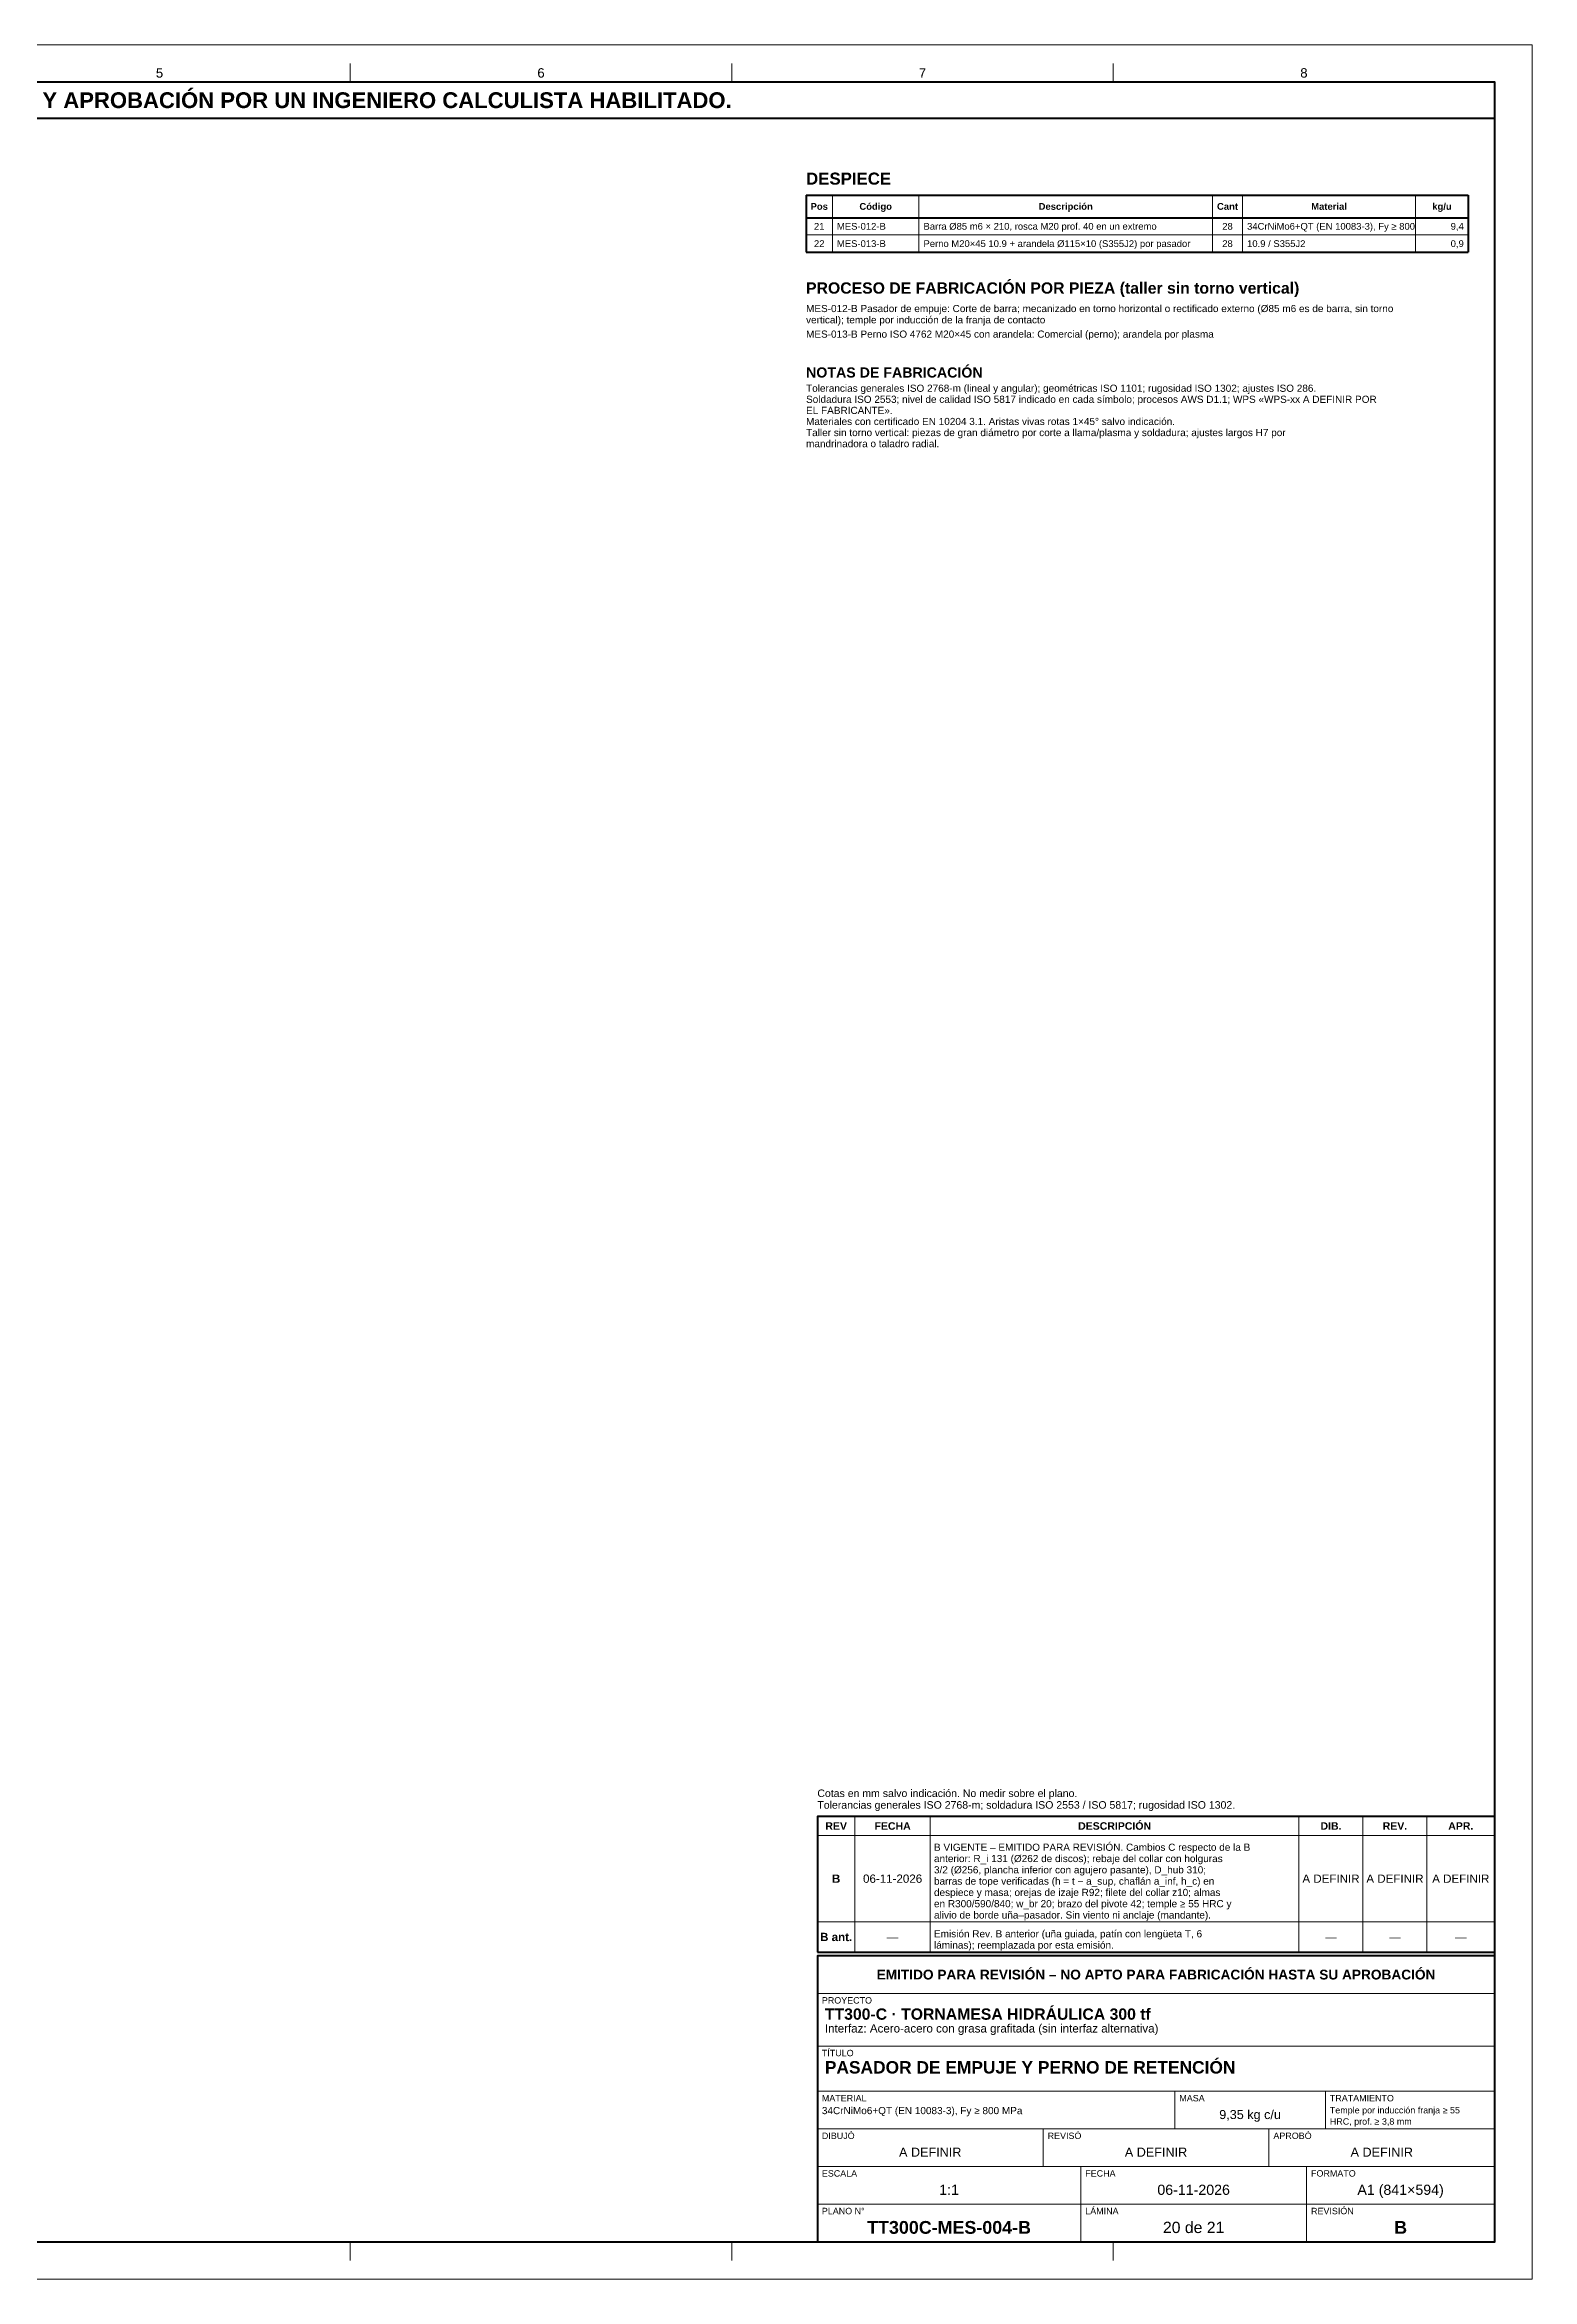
# Model space of a CAD drawing. Header units: millimetres. Extents: x 0 to 841, y 0 to 594.
# Drawn here: x 446 to 841, y 0 to 594 of the extents above; entities that cross this region are included whole.
import ezdxf
from ezdxf.enums import TextEntityAlignment as Align

# ---------------------------------------------------------------- set-up
doc = ezdxf.new("R2010")
doc.units = ezdxf.units.MM
for name, color, linetype, lineweight in [('FINA', 7, 'CONTINUOUS', 18), ('MARCO', 7, 'CONTINUOUS', 70), ('TXT', 7, 'CONTINUOUS', 25), ('VIS', 7, 'CONTINUOUS', 50)]:
    doc.layers.add(name, color=color, linetype=linetype, lineweight=lineweight)
doc.styles.add('STD', font='LiberationSans-Regular.ttf')
doc.styles.add('STDB', font='LiberationSans-Bold.ttf')

msp = doc.modelspace()

# ---------------------------------------------------------------- linework, layer by layer
at = {"layer": 'FINA'}
for p, q in [((526.88, 584), (526.88, 589)), ((628.25, 584), (628.25, 589)), ((729.62, 584), (729.62, 589)), ((655, 554), (655, 538.82)), ((678, 554), (678, 538.82)), ((756, 554), (756, 538.82)), ((764, 554), (764, 538.82)), ((810, 554), (810, 538.82)), ((648, 543.42), (824, 543.42)), ((661, 87), (661, 123)), ((681, 87), (681, 123)), ((779, 87), (779, 123)), ((796, 87), (796, 123)), ((813, 87), (813, 123)), ((651, 118), (831, 118)), ((651, 95), (831, 95)), ((651, 87), (831, 87)), ((651, 86), (831, 86)), ((651, 76), (831, 76)), ((651, 62), (831, 62)), ((651, 50), (831, 50)), ((746, 40), (746, 50)), ((786, 40), (786, 50)), ((651, 40), (831, 40)), ((711, 30), (711, 40)), ((771, 30), (771, 40)), ((651, 30), (831, 30)), ((721, 20), (721, 30)), ((781, 20), (781, 30)), ((651, 20), (831, 20)), ((721, 10), (721, 20)), ((781, 10), (781, 20)), ((526.88, 10), (526.88, 5)), ((628.25, 10), (628.25, 5)), ((729.62, 10), (729.62, 5))]:
    msp.add_line(p, q, dxfattribs=at)
msp.add_lwpolyline([(0, 0), (841, 0), (841, 594), (0, 594)], close=True, dxfattribs=at)
at = {"layer": 'MARCO'}
for points in [[(20, 10), (831, 10), (831, 584), (20, 584)], [(20, 574.5), (831, 574.5), (831, 584), (20, 584)], [(651, 87), (831, 87), (831, 123), (651, 123)], [(651, 10), (831, 10), (831, 86), (651, 86)]]:
    msp.add_lwpolyline(points, close=True, dxfattribs=at)
at = {"layer": 'VIS'}
for p, q in [((648, 554), (824, 554)), ((648, 554), (648, 538.82)), ((824, 554), (824, 538.82)), ((648, 548.02), (824, 548.02)), ((648, 538.82), (824, 538.82))]:
    msp.add_line(p, q, dxfattribs=at)

# ---------------------------------------------------------------- texts
at = {"layer": 'TXT'}
for s, height, style, p in [('ESTOS PLANOS NO SON VÁLIDOS PARA FABRICACIÓN HASTA SU REVISIÓN Y APROBACIÓN POR UN INGENIERO CALCULISTA HABILITADO.', 4.2, 'STDB', (425.5, 579.25)), ('5', 2.5, 'STD', (476.19, 586.5)), ('6', 2.5, 'STD', (577.56, 586.5)), ('7', 2.5, 'STD', (678.94, 586.5)), ('8', 2.5, 'STD', (780.31, 586.5)), ('Pos', 1.8, 'STDB', (651.5, 551.01)), ('21', 1.8, 'STD', (651.5, 545.72)), ('Código', 1.8, 'STDB', (666.5, 551.01)), ('Descripción', 1.8, 'STDB', (717, 551.01)), ('Cant', 1.8, 'STDB', (760, 551.01)), ('28', 1.8, 'STD', (760, 545.72)), ('Material', 1.8, 'STDB', (787, 551.01)), ('kg/u', 1.8, 'STDB', (817, 551.01)), ('22', 1.8, 'STD', (651.5, 541.12)), ('28', 1.8, 'STD', (760, 541.12)), ('REV', 2, 'STDB', (656, 120.5)), ('FECHA', 2, 'STDB', (671, 120.5)), ('DESCRIPCIÓN', 2, 'STDB', (730, 120.5)), ('DIB.', 2, 'STDB', (787.5, 120.5)), ('REV.', 2, 'STDB', (804.5, 120.5)), ('APR.', 2, 'STDB', (822, 120.5)), ('B', 2.2, 'STDB', (656, 106.5)), ('06-11-2026', 2.2, 'STD', (671, 106.5)), ('A DEFINIR', 2.2, 'STD', (787.5, 106.5)), ('A DEFINIR', 2.2, 'STD', (804.5, 106.5)), ('A DEFINIR', 2.2, 'STD', (822, 106.5)), ('B ant.', 2.2, 'STDB', (656, 91)), ('—', 2.2, 'STD', (671, 91)), ('—', 2.2, 'STD', (787.5, 91)), ('—', 2.2, 'STD', (804.5, 91)), ('—', 2.2, 'STD', (822, 91)), ('EMITIDO PARA REVISIÓN – NO APTO PARA FABRICACIÓN HASTA SU APROBACIÓN', 2.6, 'STDB', (741, 81)), ('9,35 kg c/u', 2.4, 'STD', (766, 43.8)), ('A DEFINIR', 2.4, 'STD', (681, 33.8)), ('A DEFINIR', 2.4, 'STD', (741, 33.8)), ('A DEFINIR', 2.4, 'STD', (801, 33.8)), ('1:1', 2.7, 'STD', (686, 23.8)), ('06-11-2026', 2.7, 'STD', (751, 23.8)), ('A1 (841×594)', 2.7, 'STD', (806, 23.8)), ('TT300C-MES-004-B', 3.4, 'STDB', (686, 13.8)), ('20 de 21', 3, 'STD', (751, 13.8)), ('B', 3.4, 'STDB', (806, 13.8))]:
    msp.add_text(s, height=height, dxfattribs=dict(at, style=style)).set_placement(p, align=Align.MIDDLE_CENTER)
for s, height, style, p in [('DESPIECE', 3.2, 'STDB', (648, 560)), ('PROCESO DE FABRICACIÓN POR PIEZA (taller sin torno vertical)', 3, 'STDB', (648, 530.82)), ('MES-012-B Pasador de empuje: Corte de barra; mecanizado en torno horizontal o rectificado externo (Ø85 m6 es de barra, sin torno', 1.9, 'STD', (648, 524.82)), ('vertical); temple por inducción de la franja de contacto', 1.9, 'STD', (648, 521.82)), ('MES-013-B Perno ISO 4762 M20×45 con arandela: Comercial (perno); arandela por plasma', 1.9, 'STD', (648, 518.02)), ('NOTAS DE FABRICACIÓN', 2.7, 'STDB', (648, 508.22)), ('Tolerancias generales ISO 2768-m (lineal y angular); geométricas ISO 1101; rugosidad ISO 1302; ajustes ISO 286.', 1.9, 'STD', (648, 503.63)), ('Soldadura ISO 2553; nivel de calidad ISO 5817 indicado en cada símbolo; procesos AWS D1.1; WPS «WPS-xx A DEFINIR POR', 1.9, 'STD', (648, 500.69)), ('EL FABRICANTE».', 1.9, 'STD', (648, 497.74)), ('Materiales con certificado EN 10204 3.1. Aristas vivas rotas 1×45° salvo indicación.', 1.9, 'STD', (648, 494.8)), ('Taller sin torno vertical: piezas de gran diámetro por corte a llama/plasma y soldadura; ajustes largos H7 por', 1.9, 'STD', (648, 491.85)), ('mandrinadora o taladro radial.', 1.9, 'STD', (648, 488.91)), ('anterior: R_i 131 (Ø262 de discos); rebaje del collar con holguras', 1.9, 'STD', (682, 112.8)), ('B VIGENTE – EMITIDO PARA REVISIÓN. Cambios C respecto de la B', 1.9, 'STD', (682, 115.8)), ('3/2 (Ø256, plancha inferior con agujero pasante), D_hub 310;', 1.9, 'STD', (682, 109.8)), ('barras de tope verificadas (h = t − a_sup, chaflán a_inf, h_c) en', 1.9, 'STD', (682, 106.8)), ('despiece y masa; orejas de izaje R92; filete del collar z10; almas', 1.9, 'STD', (682, 103.8)), ('en R300/590/840; w_br 20; brazo del pivote 42; temple ≥ 55 HRC y', 1.9, 'STD', (682, 100.8)), ('alivio de borde uña–pasador. Sin viento ni anclaje (mandante).', 1.9, 'STD', (682, 97.8)), ('láminas); reemplazada por esta emisión.', 1.9, 'STD', (682, 89.8)), ('Emisión Rev. B anterior (uña guiada, patín con lengüeta T, 6', 1.9, 'STD', (682, 92.8)), ('PROYECTO', 1.7, 'STD', (652.2, 75)), ('TT300-C · TORNAMESA HIDRÁULICA 300 tf', 3, 'STDB', (653, 72)), ('Interfaz: Acero-acero con grasa grafitada (sin interfaz alternativa)', 2.2, 'STD', (653, 67.8)), ('TÍTULO', 1.7, 'STD', (652.2, 61)), ('PASADOR DE EMPUJE Y PERNO DE RETENCIÓN', 3.3, 'STDB', (653, 58)), ('MATERIAL', 1.7, 'STD', (652.2, 49)), ('MASA', 1.7, 'STD', (747.2, 49)), ('TRATAMIENTO', 1.7, 'STD', (787.2, 49)), ('34CrNiMo6+QT (EN 10083-3), Fy ≥ 800 MPa', 1.9, 'STD', (652.2, 45.8)), ('Temple por inducción franja ≥ 55', 1.7, 'STD', (787.2, 45.8)), ('HRC, prof. ≥ 3,8 mm', 1.7, 'STD', (787.2, 42.8)), ('DIBUJÓ', 1.7, 'STD', (652.2, 39)), ('REVISÓ', 1.7, 'STD', (712.2, 39)), ('APROBÓ', 1.7, 'STD', (772.2, 39)), ('ESCALA', 1.7, 'STD', (652.2, 29)), ('FECHA', 1.7, 'STD', (722.2, 29)), ('FORMATO', 1.7, 'STD', (782.2, 29)), ('PLANO N°', 1.7, 'STD', (652.2, 19)), ('LÁMINA', 1.7, 'STD', (722.2, 19)), ('REVISIÓN', 1.7, 'STD', (782.2, 19))]:
    msp.add_text(s, height=height, dxfattribs=dict(at, style=style)).set_placement(p, align=Align.TOP_LEFT)
at = {"layer": 'TXT', "style": 'STD'}
for s, p in [('MES-012-B', (656.2, 545.72)), ('Barra Ø85 m6 × 210, rosca M20 prof. 40 en un extremo', (679.2, 545.72)), ('34CrNiMo6+QT (EN 10083-3), Fy ≥ 800 ', (765.2, 545.72)), ('MES-013-B', (656.2, 541.12)), ('Perno M20×45 10.9 + arandela Ø115×10 (S355J2) por pasador', (679.2, 541.12)), ('10.9 / S355J2', (765.2, 541.12))]:
    msp.add_text(s, height=1.8, dxfattribs=at).set_placement(p, align=Align.MIDDLE_LEFT)
for s, p in [('9,4', (822.8, 545.72)), ('0,9', (822.8, 541.12))]:
    msp.add_text(s, height=1.8, dxfattribs=at).set_placement(p, align=Align.MIDDLE_RIGHT)
for s, p in [('Tolerancias generales ISO 2768-m; soldadura ISO 2553 / ISO 5817; rugosidad ISO 1302.', (651, 124.5)), ('Cotas en mm salvo indicación. No medir sobre el plano.', (651, 127.6))]:
    msp.add_text(s, height=2, dxfattribs=at).set_placement(p, align=Align.BOTTOM_LEFT)

doc.saveas('drawing.dxf')
